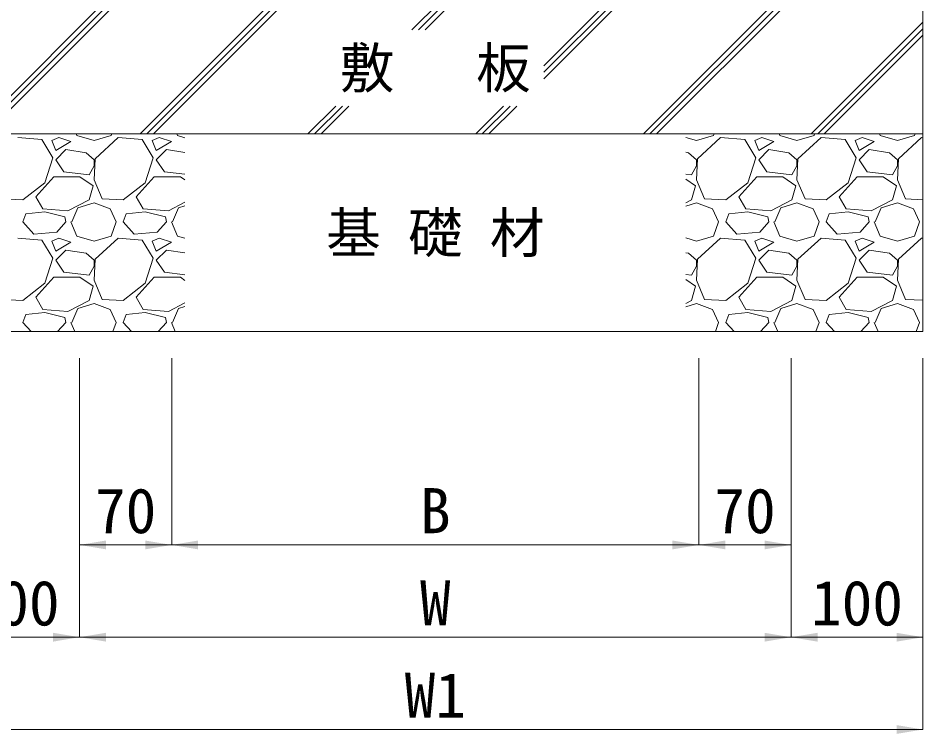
# Model space of a CAD drawing. Units: millimetres at full size, sheet at 1:25. Extents: x 18944 to 44294, y 17215 to 24678.
# Drawn here: x 31078 to 31764, y 22293 to 22836 of the extents above; entities that cross this region are included whole.
import ezdxf
from ezdxf.enums import TextEntityAlignment as Align

# ---------------------------------------------------------------- set-up
doc = ezdxf.new("R2010")
doc.units = ezdxf.units.MM
doc.header["$LTSCALE"] = 25
for name, color, linetype, lineweight in [('ハッチング', 8, 'Continuous', 5), ('基礎', 3, 'Continuous', 13), ('寸法線', 7, 'Continuous', 9)]:
    doc.layers.add(name, color=color, linetype=linetype, lineweight=lineweight)
doc.layers.add('文字', color=41, linetype='Continuous')
doc.styles.add('ＭＳ ゴシック', font='')
doc.styles.get('ＭＳ ゴシック').set_extended_font_data('MS Gothic')

# ---------------------------------------------------------------- blocks, each defined once
blk = doc.blocks.new('filled_arrow')
at = {"color": 0, "linetype": 'Continuous', "lineweight": -2}
blk.add_solid([(7.5, 1.25), (0, 0), (7.5, -1.25)], dxfattribs=at)

msp = doc.modelspace()

# ---------------------------------------------------------------- hatches: boundary and pattern name
at = {"layer": 'ハッチング'}
h = msp.add_hatch(dxfattribs=at)
h.set_pattern_fill('USER', color=256, style=0, pattern_type=2)
h.set_pattern_definition([(45, (-38816.42, 19328.33), (-63.63961, 63.63961), []), (45, (-38811.42, 19328.33), (-63.63961, 63.63961), []), (45, (-38806.42, 19328.33), (-63.63961, 63.63961), [])])
h.paths.add_polyline_path([(31024.15, 22847.93), (31024.15, 22747.93), (31764.15, 22747.93), (31764.15, 22847.93)])
h.paths.add_polyline_path([(31311.75, 22769.06), (31476.54, 22769.06), (31476.54, 22826.81), (31311.75, 22826.81)], flags=16)

# ---------------------------------------------------------------- linework, layer by layer
for p, q in [((31121.68, 22747.93), (31122.23, 22746.66)), ((31148.14, 22746.66), (31148.59, 22747.93)), ((31197.88, 22747.93), (31198.43, 22746.66)), ((31605.34, 22746.66), (31605.79, 22747.93)), ((31655.08, 22747.93), (31655.63, 22746.66)), ((31681.54, 22746.66), (31681.99, 22747.93)), ((31731.28, 22747.93), (31731.83, 22746.66)), ((31757.74, 22746.66), (31758.19, 22747.93)), ((31095.56, 22743.61), (31077.27, 22745.13)), ((31103.94, 22729.89), (31095.56, 22743.61)), ((31108.51, 22745.13), (31103.18, 22742.85)), ((31103.18, 22742.85), (31106.23, 22735.23)), ((31106.23, 22735.23), (31117.66, 22742.09)), ((31117.66, 22742.09), (31108.51, 22745.13)), ((31122.23, 22746.66), (31135.18, 22742.85)), ((31135.18, 22742.85), (31148.14, 22746.66)), ((31153.47, 22745.13), (31135.94, 22729.13)), ((31171.76, 22743.61), (31153.47, 22745.13)), ((31180.14, 22729.89), (31171.76, 22743.61)), ((31184.71, 22745.13), (31179.38, 22742.85)), ((31179.38, 22742.85), (31182.43, 22735.23)), ((31182.43, 22735.23), (31193.86, 22742.09)), ((31193.86, 22742.09), (31184.71, 22745.13)), ((31198.43, 22746.66), (31204.15, 22744.98)), ((31584.15, 22745.27), (31592.38, 22742.85)), ((31592.38, 22742.85), (31605.34, 22746.66)), ((31610.67, 22745.13), (31593.14, 22729.13)), ((31628.96, 22743.61), (31610.67, 22745.13)), ((31637.34, 22729.89), (31628.96, 22743.61)), ((31641.91, 22745.13), (31636.58, 22742.85)), ((31636.58, 22742.85), (31639.63, 22735.23)), ((31639.63, 22735.23), (31651.06, 22742.09)), ((31651.06, 22742.09), (31641.91, 22745.13)), ((31655.63, 22746.66), (31668.58, 22742.85)), ((31668.58, 22742.85), (31681.54, 22746.66)), ((31686.87, 22745.13), (31669.34, 22729.13)), ((31705.16, 22743.61), (31686.87, 22745.13)), ((31713.54, 22729.89), (31705.16, 22743.61)), ((31718.11, 22745.13), (31712.78, 22742.85)), ((31712.78, 22742.85), (31715.83, 22735.23)), ((31715.83, 22735.23), (31727.26, 22742.09)), ((31727.26, 22742.09), (31718.11, 22745.13)), ((31731.83, 22746.66), (31744.78, 22742.85)), ((31744.78, 22742.85), (31757.74, 22746.66)), ((31763.07, 22745.13), (31745.54, 22729.13)), ((31764.15, 22745.04), (31763.07, 22745.13)), ((31113.85, 22735.99), (31106.23, 22728.37)), ((31129.09, 22733.7), (31113.85, 22735.99)), ((31190.05, 22735.99), (31182.43, 22728.37)), ((31204.15, 22733.87), (31190.05, 22735.99)), ((31586.29, 22733.7), (31584.15, 22734.02)), ((31647.25, 22735.99), (31639.63, 22728.37)), ((31662.49, 22733.7), (31647.25, 22735.99)), ((31723.45, 22735.99), (31715.83, 22728.37)), ((31738.69, 22733.7), (31723.45, 22735.99)), ((31097.84, 22710.84), (31103.94, 22729.89)), ((31106.23, 22728.37), (31112.32, 22719.23)), ((31135.18, 22728.37), (31129.09, 22733.7)), ((31135.94, 22729.13), (31135.18, 22713.13)), ((31135.18, 22723.8), (31135.18, 22728.37)), ((31174.04, 22710.84), (31180.14, 22729.89)), ((31182.43, 22728.37), (31188.52, 22719.23)), ((31592.38, 22728.37), (31586.29, 22733.7)), ((31593.14, 22729.13), (31592.38, 22713.13)), ((31592.38, 22723.8), (31592.38, 22728.37)), ((31631.24, 22710.84), (31637.34, 22729.89)), ((31639.63, 22728.37), (31645.72, 22719.23)), ((31668.58, 22728.37), (31662.49, 22733.7)), ((31669.34, 22729.13), (31668.58, 22713.13)), ((31668.58, 22723.8), (31668.58, 22728.37)), ((31707.44, 22710.84), (31713.54, 22729.89)), ((31715.83, 22728.37), (31721.92, 22719.23)), ((31744.78, 22728.37), (31738.69, 22733.7)), ((31745.54, 22729.13), (31744.78, 22713.13)), ((31744.78, 22723.8), (31744.78, 22728.37)), ((31131.37, 22716.94), (31135.18, 22723.8)), ((31588.57, 22716.94), (31592.38, 22723.8)), ((31664.77, 22716.94), (31668.58, 22723.8)), ((31740.97, 22716.94), (31744.78, 22723.8)), ((31090.99, 22700.18), (31104.7, 22715.42)), ((31104.7, 22715.42), (31124.51, 22715.42)), ((31112.32, 22719.23), (31131.37, 22716.94)), ((31124.51, 22715.42), (31134.42, 22708.56)), ((31135.18, 22713.13), (31141.28, 22698.65)), ((31167.19, 22700.18), (31180.9, 22715.42)), ((31180.9, 22715.42), (31200.71, 22715.42)), ((31188.52, 22719.23), (31204.15, 22717.35)), ((31200.71, 22715.42), (31204.15, 22713.04)), ((31584.15, 22717.47), (31588.57, 22716.94)), ((31584.15, 22713.73), (31591.62, 22708.56)), ((31592.38, 22713.13), (31598.48, 22698.65)), ((31624.39, 22700.18), (31638.1, 22715.42)), ((31638.1, 22715.42), (31657.91, 22715.42)), ((31645.72, 22719.23), (31664.77, 22716.94)), ((31657.91, 22715.42), (31667.82, 22708.56)), ((31668.58, 22713.13), (31674.68, 22698.65)), ((31700.59, 22700.18), (31714.3, 22715.42)), ((31714.3, 22715.42), (31734.11, 22715.42)), ((31721.92, 22719.23), (31740.97, 22716.94)), ((31734.11, 22715.42), (31744.02, 22708.56)), ((31744.78, 22713.13), (31750.88, 22698.65)), ((31081.08, 22697.89), (31097.84, 22710.84)), ((31134.42, 22708.56), (31131.37, 22697.89)), ((31157.28, 22697.89), (31174.04, 22710.84)), ((31591.62, 22708.56), (31588.57, 22697.89)), ((31614.48, 22697.89), (31631.24, 22710.84)), ((31667.82, 22708.56), (31664.77, 22697.89)), ((31690.68, 22697.89), (31707.44, 22710.84)), ((31744.02, 22708.56), (31740.97, 22697.89)), ((31096.32, 22691.03), (31090.99, 22700.18)), ((31172.52, 22691.03), (31167.19, 22700.18)), ((31629.72, 22691.03), (31624.39, 22700.18)), ((31705.92, 22691.03), (31700.59, 22700.18)), ((31065.08, 22698.65), (31081.08, 22697.89)), ((31131.37, 22697.89), (31115.37, 22689.51)), ((31122.99, 22691.79), (31135.18, 22695.6)), ((31135.18, 22695.6), (31147.37, 22691.03)), ((31141.28, 22698.65), (31157.28, 22697.89)), ((31204.15, 22696.1), (31191.57, 22689.51)), ((31199.19, 22691.79), (31204.15, 22693.34)), ((31588.57, 22697.89), (31584.15, 22695.57)), ((31584.15, 22693.03), (31592.38, 22695.6)), ((31592.38, 22695.6), (31604.57, 22691.03)), ((31598.48, 22698.65), (31614.48, 22697.89)), ((31664.77, 22697.89), (31648.77, 22689.51)), ((31656.39, 22691.79), (31668.58, 22695.6)), ((31668.58, 22695.6), (31680.77, 22691.03)), ((31674.68, 22698.65), (31690.68, 22697.89)), ((31740.97, 22697.89), (31724.97, 22689.51)), ((31732.59, 22691.79), (31744.78, 22695.6)), ((31744.78, 22695.6), (31756.97, 22691.03)), ((31750.88, 22698.65), (31764.15, 22698.02)), ((31081.08, 22681.13), (31083.37, 22687.22)), ((31097.84, 22688.75), (31083.37, 22687.22)), ((31115.37, 22689.51), (31096.32, 22691.03)), ((31113.08, 22684.94), (31097.84, 22688.75)), ((31118.42, 22681.13), (31122.99, 22691.79)), ((31147.37, 22691.03), (31151.95, 22681.13)), ((31157.28, 22681.13), (31159.57, 22687.22)), ((31174.04, 22688.75), (31159.57, 22687.22)), ((31191.57, 22689.51), (31172.52, 22691.03)), ((31189.28, 22684.94), (31174.04, 22688.75)), ((31194.62, 22681.13), (31199.19, 22691.79)), ((31604.57, 22691.03), (31609.15, 22681.13)), ((31614.48, 22681.13), (31616.77, 22687.22)), ((31631.24, 22688.75), (31616.77, 22687.22)), ((31648.77, 22689.51), (31629.72, 22691.03)), ((31646.48, 22684.94), (31631.24, 22688.75)), ((31651.82, 22681.13), (31656.39, 22691.79)), ((31680.77, 22691.03), (31685.35, 22681.13)), ((31690.68, 22681.13), (31692.97, 22687.22)), ((31707.44, 22688.75), (31692.97, 22687.22)), ((31724.97, 22689.51), (31705.92, 22691.03)), ((31722.68, 22684.94), (31707.44, 22688.75)), ((31728.02, 22681.13), (31732.59, 22691.79)), ((31756.97, 22691.03), (31761.55, 22681.13)), ((31089.46, 22671.98), (31081.08, 22681.13)), ((31113.85, 22681.13), (31106.99, 22673.51)), ((31113.85, 22681.13), (31113.08, 22684.94)), ((31117.66, 22681.13), (31122.23, 22670.46)), ((31148.14, 22670.46), (31151.95, 22681.13)), ((31165.66, 22671.98), (31157.28, 22681.13)), ((31190.05, 22681.13), (31183.19, 22673.51)), ((31190.05, 22681.13), (31189.28, 22684.94)), ((31193.86, 22681.13), (31198.43, 22670.46)), ((31605.34, 22670.46), (31609.15, 22681.13)), ((31622.86, 22671.98), (31614.48, 22681.13)), ((31647.25, 22681.13), (31640.39, 22673.51)), ((31647.25, 22681.13), (31646.48, 22684.94)), ((31651.06, 22681.13), (31655.63, 22670.46)), ((31681.54, 22670.46), (31685.35, 22681.13)), ((31699.06, 22671.98), (31690.68, 22681.13)), ((31723.45, 22681.13), (31716.59, 22673.51)), ((31723.45, 22681.13), (31722.68, 22684.94)), ((31727.26, 22681.13), (31731.83, 22670.46)), ((31757.74, 22670.46), (31761.55, 22681.13)), ((31106.99, 22673.51), (31089.46, 22671.98)), ((31183.19, 22673.51), (31165.66, 22671.98)), ((31640.39, 22673.51), (31622.86, 22671.98)), ((31716.59, 22673.51), (31699.06, 22671.98)), ((31095.56, 22667.41), (31077.27, 22668.93)), ((31103.94, 22653.69), (31095.56, 22667.41)), ((31108.51, 22668.93), (31103.18, 22666.65)), ((31103.18, 22666.65), (31106.23, 22659.03)), ((31106.23, 22659.03), (31117.66, 22665.89)), ((31117.66, 22665.89), (31108.51, 22668.93)), ((31122.23, 22670.46), (31135.18, 22666.65)), ((31135.18, 22666.65), (31148.14, 22670.46)), ((31153.47, 22668.93), (31135.94, 22652.93)), ((31171.76, 22667.41), (31153.47, 22668.93)), ((31180.14, 22653.69), (31171.76, 22667.41)), ((31184.71, 22668.93), (31179.38, 22666.65)), ((31179.38, 22666.65), (31182.43, 22659.03)), ((31182.43, 22659.03), (31193.86, 22665.89)), ((31193.86, 22665.89), (31184.71, 22668.93)), ((31198.43, 22670.46), (31204.15, 22668.78)), ((31584.15, 22669.07), (31592.38, 22666.65)), ((31592.38, 22666.65), (31605.34, 22670.46)), ((31610.67, 22668.93), (31593.14, 22652.93)), ((31628.96, 22667.41), (31610.67, 22668.93)), ((31637.34, 22653.69), (31628.96, 22667.41)), ((31641.91, 22668.93), (31636.58, 22666.65)), ((31636.58, 22666.65), (31639.63, 22659.03)), ((31639.63, 22659.03), (31651.06, 22665.89)), ((31651.06, 22665.89), (31641.91, 22668.93)), ((31655.63, 22670.46), (31668.58, 22666.65)), ((31668.58, 22666.65), (31681.54, 22670.46)), ((31686.87, 22668.93), (31669.34, 22652.93)), ((31705.16, 22667.41), (31686.87, 22668.93)), ((31713.54, 22653.69), (31705.16, 22667.41)), ((31718.11, 22668.93), (31712.78, 22666.65)), ((31712.78, 22666.65), (31715.83, 22659.03)), ((31715.83, 22659.03), (31727.26, 22665.89)), ((31727.26, 22665.89), (31718.11, 22668.93)), ((31731.83, 22670.46), (31744.78, 22666.65)), ((31744.78, 22666.65), (31757.74, 22670.46)), ((31763.07, 22668.93), (31745.54, 22652.93)), ((31764.15, 22668.84), (31763.07, 22668.93)), ((31113.85, 22659.79), (31106.23, 22652.17)), ((31129.09, 22657.5), (31113.85, 22659.79)), ((31190.05, 22659.79), (31182.43, 22652.17)), ((31204.15, 22657.67), (31190.05, 22659.79)), ((31647.25, 22659.79), (31639.63, 22652.17)), ((31662.49, 22657.5), (31647.25, 22659.79)), ((31723.45, 22659.79), (31715.83, 22652.17)), ((31738.69, 22657.5), (31723.45, 22659.79)), ((31097.84, 22634.64), (31103.94, 22653.69)), ((31106.23, 22652.17), (31112.32, 22643.03)), ((31135.18, 22652.17), (31129.09, 22657.5)), ((31135.94, 22652.93), (31135.18, 22636.93)), ((31135.18, 22647.6), (31135.18, 22652.17)), ((31174.04, 22634.64), (31180.14, 22653.69)), ((31182.43, 22652.17), (31188.52, 22643.03)), ((31586.29, 22657.5), (31584.15, 22657.82)), ((31592.38, 22652.17), (31586.29, 22657.5)), ((31593.14, 22652.93), (31592.38, 22636.93)), ((31592.38, 22647.6), (31592.38, 22652.17)), ((31631.24, 22634.64), (31637.34, 22653.69)), ((31639.63, 22652.17), (31645.72, 22643.03)), ((31668.58, 22652.17), (31662.49, 22657.5)), ((31669.34, 22652.93), (31668.58, 22636.93)), ((31668.58, 22647.6), (31668.58, 22652.17)), ((31707.44, 22634.64), (31713.54, 22653.69)), ((31715.83, 22652.17), (31721.92, 22643.03)), ((31744.78, 22652.17), (31738.69, 22657.5)), ((31745.54, 22652.93), (31744.78, 22636.93)), ((31744.78, 22647.6), (31744.78, 22652.17)), ((31131.37, 22640.74), (31135.18, 22647.6)), ((31588.57, 22640.74), (31592.38, 22647.6)), ((31664.77, 22640.74), (31668.58, 22647.6)), ((31740.97, 22640.74), (31744.78, 22647.6)), ((31090.99, 22623.98), (31104.7, 22639.22)), ((31104.7, 22639.22), (31124.51, 22639.22)), ((31112.32, 22643.03), (31131.37, 22640.74)), ((31124.51, 22639.22), (31134.42, 22632.36)), ((31167.19, 22623.98), (31180.9, 22639.22)), ((31180.9, 22639.22), (31200.71, 22639.22)), ((31188.52, 22643.03), (31204.15, 22641.15)), ((31200.71, 22639.22), (31204.15, 22636.84)), ((31584.15, 22641.27), (31588.57, 22640.74)), ((31624.39, 22623.98), (31638.1, 22639.22)), ((31638.1, 22639.22), (31657.91, 22639.22)), ((31645.72, 22643.03), (31664.77, 22640.74)), ((31657.91, 22639.22), (31667.82, 22632.36)), ((31700.59, 22623.98), (31714.3, 22639.22)), ((31714.3, 22639.22), (31734.11, 22639.22)), ((31721.92, 22643.03), (31740.97, 22640.74)), ((31734.11, 22639.22), (31744.02, 22632.36)), ((31081.08, 22621.69), (31097.84, 22634.64)), ((31134.42, 22632.36), (31131.37, 22621.69)), ((31135.18, 22636.93), (31141.28, 22622.45)), ((31157.28, 22621.69), (31174.04, 22634.64)), ((31584.15, 22637.53), (31591.62, 22632.36)), ((31591.62, 22632.36), (31588.57, 22621.69)), ((31592.38, 22636.93), (31598.48, 22622.45)), ((31614.48, 22621.69), (31631.24, 22634.64)), ((31667.82, 22632.36), (31664.77, 22621.69)), ((31668.58, 22636.93), (31674.68, 22622.45)), ((31690.68, 22621.69), (31707.44, 22634.64)), ((31744.02, 22632.36), (31740.97, 22621.69)), ((31744.78, 22636.93), (31750.88, 22622.45)), ((31096.32, 22614.83), (31090.99, 22623.98)), ((31172.52, 22614.83), (31167.19, 22623.98)), ((31629.72, 22614.83), (31624.39, 22623.98)), ((31705.92, 22614.83), (31700.59, 22623.98)), ((31065.08, 22622.45), (31081.08, 22621.69)), ((31131.37, 22621.69), (31115.37, 22613.31)), ((31122.99, 22615.59), (31135.18, 22619.4)), ((31135.18, 22619.4), (31147.37, 22614.83)), ((31141.28, 22622.45), (31157.28, 22621.69)), ((31204.15, 22619.9), (31191.57, 22613.31)), ((31199.19, 22615.59), (31204.15, 22617.14)), ((31588.57, 22621.69), (31584.15, 22619.37)), ((31584.15, 22616.83), (31592.38, 22619.4)), ((31592.38, 22619.4), (31604.57, 22614.83)), ((31598.48, 22622.45), (31614.48, 22621.69)), ((31664.77, 22621.69), (31648.77, 22613.31)), ((31656.39, 22615.59), (31668.58, 22619.4)), ((31668.58, 22619.4), (31680.77, 22614.83)), ((31674.68, 22622.45), (31690.68, 22621.69)), ((31740.97, 22621.69), (31724.97, 22613.31)), ((31732.59, 22615.59), (31744.78, 22619.4)), ((31744.78, 22619.4), (31756.97, 22614.83)), ((31750.88, 22622.45), (31764.15, 22621.82)), ((31081.08, 22604.93), (31083.37, 22611.02)), ((31097.84, 22612.55), (31083.37, 22611.02)), ((31115.37, 22613.31), (31096.32, 22614.83)), ((31113.08, 22608.74), (31097.84, 22612.55)), ((31118.42, 22604.93), (31122.99, 22615.59)), ((31147.37, 22614.83), (31151.95, 22604.93)), ((31157.28, 22604.93), (31159.57, 22611.02)), ((31174.04, 22612.55), (31159.57, 22611.02)), ((31191.57, 22613.31), (31172.52, 22614.83)), ((31189.28, 22608.74), (31174.04, 22612.55)), ((31194.62, 22604.93), (31199.19, 22615.59)), ((31604.57, 22614.83), (31609.15, 22604.93)), ((31614.48, 22604.93), (31616.77, 22611.02)), ((31631.24, 22612.55), (31616.77, 22611.02)), ((31648.77, 22613.31), (31629.72, 22614.83)), ((31646.48, 22608.74), (31631.24, 22612.55)), ((31651.82, 22604.93), (31656.39, 22615.59)), ((31680.77, 22614.83), (31685.35, 22604.93)), ((31690.68, 22604.93), (31692.97, 22611.02)), ((31707.44, 22612.55), (31692.97, 22611.02)), ((31724.97, 22613.31), (31705.92, 22614.83)), ((31722.68, 22608.74), (31707.44, 22612.55)), ((31728.02, 22604.93), (31732.59, 22615.59)), ((31756.97, 22614.83), (31761.55, 22604.93)), ((31087.49, 22597.93), (31081.08, 22604.93)), ((31113.85, 22604.93), (31107.55, 22597.93)), ((31113.85, 22604.93), (31113.08, 22608.74)), ((31117.66, 22604.93), (31120.65, 22597.93)), ((31149.45, 22597.93), (31151.95, 22604.93)), ((31163.69, 22597.93), (31157.28, 22604.93)), ((31190.05, 22604.93), (31183.75, 22597.93)), ((31190.05, 22604.93), (31189.28, 22608.74)), ((31193.86, 22604.93), (31196.85, 22597.93)), ((31606.65, 22597.93), (31609.15, 22604.93)), ((31620.89, 22597.93), (31614.48, 22604.93)), ((31647.25, 22604.93), (31640.95, 22597.93)), ((31647.25, 22604.93), (31646.48, 22608.74)), ((31651.06, 22604.93), (31654.05, 22597.93)), ((31682.85, 22597.93), (31685.35, 22604.93)), ((31697.09, 22597.93), (31690.68, 22604.93)), ((31723.45, 22604.93), (31717.15, 22597.93)), ((31723.45, 22604.93), (31722.68, 22608.74)), ((31727.26, 22604.93), (31730.25, 22597.93)), ((31759.05, 22597.93), (31761.55, 22604.93))]:
    msp.add_line(p, q, dxfattribs=at)
at = {"layer": '基礎'}
for p, q in [((31764.15, 22847.93), (31764.15, 22597.93)), ((31024.15, 22747.93), (31764.15, 22747.93)), ((31024.15, 22597.93), (31764.15, 22597.93))]:
    msp.add_line(p, q, dxfattribs=at)
at = {"layer": '寸法線'}
for p, q in [((31124.15, 22577.93), (31124.15, 22436.15)), ((31124.15, 22577.93), (31124.15, 22366.15)), ((31124.15, 22577.93), (31124.15, 22366.15)), ((31194.15, 22577.93), (31194.15, 22436.15)), ((31194.15, 22577.93), (31194.15, 22436.15)), ((31594.15, 22577.93), (31594.15, 22436.15)), ((31594.15, 22577.93), (31594.15, 22436.15)), ((31664.14, 22577.93), (31664.14, 22436.15)), ((31664.14, 22577.93), (31664.14, 22366.15)), ((31664.14, 22577.93), (31664.14, 22366.15)), ((31764.15, 22577.93), (31764.15, 22366.15)), ((31764.15, 22577.93), (31764.15, 22296.15)), ((31124.15, 22436.15), (31194.15, 22436.15)), ((31194.15, 22436.15), (31594.15, 22436.15)), ((31594.15, 22436.15), (31664.14, 22436.15)), ((31124.15, 22366.15), (31024.15, 22366.15)), ((31124.15, 22366.15), (31664.14, 22366.15)), ((31664.14, 22366.15), (31764.15, 22366.15)), ((31024.15, 22296.15), (31764.15, 22296.15))]:
    msp.add_line(p, q, dxfattribs=at)

# ---------------------------------------------------------------- block references
at = {"layer": '寸法線', "xscale": 2.67, "yscale": 2.67}
for p in [(31124.15, 22436.15), (31194.15, 22436.15), (31594.15, 22436.15), (31124.15, 22366.15), (31664.14, 22366.15)]:
    msp.add_blockref('filled_arrow', p, dxfattribs=at)
at = {"layer": '寸法線', "xscale": 2.67, "yscale": 2.67, "rotation": 180}
for p in [(31194.15, 22436.15), (31594.15, 22436.15), (31664.14, 22436.15), (31124.15, 22366.15), (31664.14, 22366.15), (31764.15, 22366.15), (31764.15, 22296.15)]:
    msp.add_blockref('filled_arrow', p, dxfattribs=at)

# ---------------------------------------------------------------- texts
at = {"layer": '寸法線', "style": 'ＭＳ ゴシック'}
for s, p in [('70', (31159.15, 22462.15)), ('B', (31394.15, 22462.15)), ('70', (31629.15, 22462.15)), ('100', (31074.15, 22392.15)), ('W', (31394.14, 22392.15)), ('100', (31714.14, 22392.15)), ('W1', (31394.15, 22322.15))]:
    msp.add_text(s, height=34.18, dxfattribs=at).set_placement(p, align=Align.MIDDLE_CENTER)
at = {"layer": '文字', "style": 'ＭＳ ゴシック'}
for s, p in [('敷   板', (31394.15, 22797.93)), ('基 礎 材', (31394.15, 22672.93))]:
    msp.add_text(s, height=30.38, dxfattribs=at).set_placement(p, align=Align.MIDDLE_CENTER)

doc.saveas('drawing.dxf')
